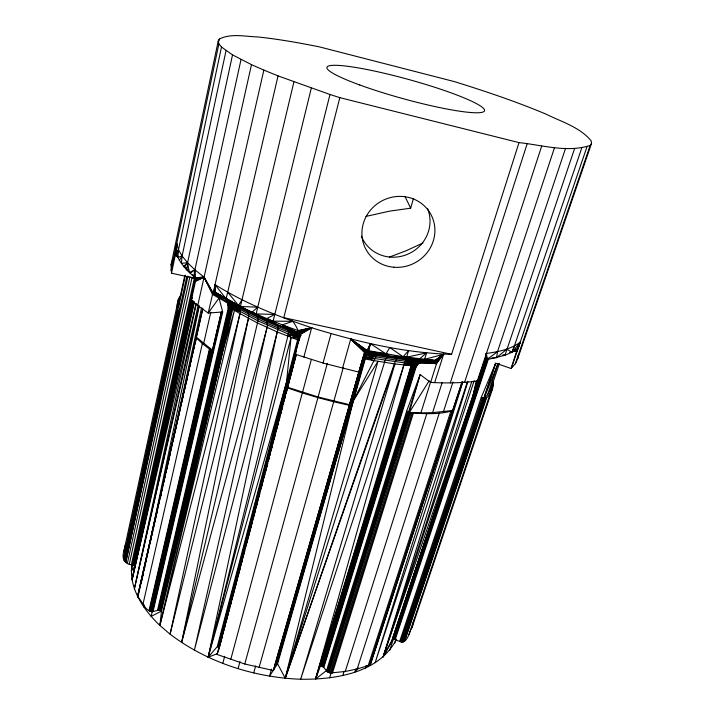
<?xml version="1.0" encoding="UTF-8"?>
<svg xmlns="http://www.w3.org/2000/svg" width="715" height="715" viewBox="0 0 715 715"><rect width="100%" height="100%" fill="white"/><g stroke="black" fill="none" stroke-linecap="round" stroke-linejoin="round"><path stroke-width="1.07" d="M202.801 308.111L137.557 596.516C142.079 600.698 145.404 612.263 153.028 611.566L222.687 311.963L208.199 313.054L212.713 293.543L213.946 292.158L215.197 292.301C241.089 308.406 269.305 320.409 297.994 330.562L299.844 332.225L300.166 334.62L295.045 354.166L323.046 363.041L359.225 372.211L364.766 352.924L365.83 351.226L367.269 350.466L403.072 356.74L435.417 360.485L436.597 361.781L436.525 363.631L430.618 382.436C446.178 383.231 461.827 383.115 477.298 381.015L478.228 380.872L484.252 362.693L486.146 359.886L504.987 355.257L511.895 352.316L517.437 348.911L511.136 368.493L495.665 363.202L481.195 397.629L399.667 641.462C407.505 644.573 409.069 631.89 412.055 627.413L492.555 388.862L493.538 383.848L492.599 382.016M181.306 294.231L178.455 299.076L123.936 551.113C121.559 557.888 124.106 563.974 131.363 564.752L194.346 278.233L171.502 273.175L171.046 264.934L218.182 41.202L219.273 39.084C231.034 33.087 245.165 36.572 257.802 36.948C278.466 39.137 298.95 42.784 319.319 46.859L454.347 81.599C485.431 91.243 516.328 101.646 546.349 114.266C561.695 121.908 579.945 127.172 591.153 140.837L591.555 143.358L517.731 358.689L515.354 363.765L511.136 368.493M218.182 41.202L218.897 43.847L221.489 47.02L232.527 54.894L251.483 64.636L263.853 70.106L215.027 284.624L214.956 292.176L221.704 295.992M153.028 611.566L158.918 610.047L229.765 308.192C232.026 298.611 218.298 297.583 213.106 292.882L204.061 277.134L195.463 281.513L195.508 279.145L194.748 277.429L194.891 269.814L241.018 59.551M591.555 143.358L590.17 145.413C567.308 152.956 542.256 145.029 519.01 142.616L451.576 354.336C403.895 353.013 357.062 341.725 311.651 327.774L300.166 334.62L300.756 335.237L298.673 332.85C272.174 323.412 246.523 311.445 222.66 296.537L230.096 300.747L230.453 303.446L228.442 307.298L157.559 610.181M486.146 359.886L486.406 353.478C498.176 351.78 510.492 349.51 520.207 342.19L517.365 350.153L514.317 350.314M396.468 639.344C378.914 673.271 335.201 679.634 300.657 679.25C254.057 677.418 207.404 662.492 170.072 634.187L240.374 311.508L239.838 307.772L237.818 305.394L214.652 292.095L215.027 284.624C245.039 303.464 278.198 316.495 311.651 327.774L303.848 357.125M237.818 305.394L222.66 296.537L231.365 301.802L231.365 308.585L160.357 610.369L161.492 611.066L159.874 625.455L170.072 634.187L248.445 318.345L248.775 314.207L247.631 311.15L238.533 305.511L227.719 292.203L278.046 75.897L263.853 70.106M194.748 277.429C187.142 270.69 179.51 263.084 176.131 253.244L176.685 243.806L178.491 249.696L182.111 256.024L187.571 262.754L194.891 269.814L204.061 277.134L212.856 293.248L219.514 297.377L222.097 296.305L214.232 292.086L215.027 284.624L226.047 298.798L246.568 310.239M176.131 253.244L176.685 243.806L175.282 255.327L171.502 273.175M214.652 292.095L221.775 296.046L215.197 292.301L215.027 284.624L213.49 292.444C218.996 297.118 233.036 298.414 230.579 308.353L159.651 610.154L158.918 610.047M232.527 54.894L187.571 262.754L189.377 272.46L194.891 269.814L195.034 277.769L204.061 277.134L212.453 294.357L227.236 302.829L229.22 301.444L230.623 301.355L231.955 303.535L232.295 307.709L160.982 610.673M485.878 360.11L486.406 353.478L487.085 359.457L497.497 351.664L565.565 148.291M221.489 47.02L178.491 249.696L177.829 257.418L182.111 256.024L226.02 50.711M177.874 256.354L175.452 254.594L176.685 243.806L175.282 255.327L178.732 257.829M491.947 384.42C491.545 390.059 487.961 394.939 483.814 398.541L481.195 397.629M131.9 564.796C128.655 588.4 143.608 609.922 159.874 625.455L240.043 313.662L232.08 308.871L228.291 308.111L230.033 306.038L232.992 306.646L240.374 311.508L257.856 320.82L299.228 338.758L218.37 647.245L218.996 648.916L217.065 654.457L244.762 664.021L273.407 670.527L350.439 401.383M188.018 276.017L125.733 562.455L179.188 311.66L178.562 306.655L179.063 301.971L184.658 276.133M177.901 256.247L175.515 254.334L176.685 243.806L175.765 253.584M517.731 358.689L518.143 355.418M485.494 360.512L486.406 353.478L486.817 359.52M297.994 330.562L311.651 327.774L300.068 332.698L300.774 335.46L298.79 333.583L266.838 320.526L266.025 319.73L266.802 318.613C272.37 321.142 280.655 324.44 277.232 331.948L208.172 657.192L217.324 646.583L297.583 339.866C300.783 333.172 296.654 326.764 292.784 321.312L273.121 321.142L329.981 94.496L278.046 75.897M213.106 292.882L220.774 296.457L213.946 292.158L215.027 284.624M491.321 358.117L496.621 357.661L497.497 351.664M485.145 360.932L486.406 353.478L486.611 359.6M485.002 361.164L486.406 353.478L484.734 361.593M152.393 611.021L151.142 616.41L161.492 611.066L232.679 309.184L232.545 303.786L230.096 300.747L238.989 306.377L230.623 301.355M240.043 313.662L257.48 322.974L277.232 331.948L194.382 650.176L267.499 325.37L266.838 320.526L247.631 311.15L231.883 302.445L229.846 302.222L227.719 303.419L228.442 307.298L232.295 307.709L240.374 311.508C236.781 309.389 233.439 302.311 228.407 305.171L228.88 300.488L214.232 292.086M218.37 647.245L217.896 646.878L298.235 340.143L299.478 333.977L298.638 330.875L311.651 327.774L300.229 333.896L300.407 335.782L300.166 334.62M195.964 303.795L132.052 579.74L134.742 566.602L133.482 565.288L131.363 564.752M267.097 327.515L181.619 642.472L248.445 318.345M146.79 557.539L199.199 306.467M218.808 41.264L219.273 39.084M171.019 270.663L218.897 43.847M123.445 558.853L177.374 309.461L177.24 304.063L178.455 299.076M123.722 560.086L177.776 310.364L177.374 309.461M178.562 306.655L185.391 275.132M177.776 310.364L178.714 311.311L124.499 561.311L186.812 276.508M199.047 305.269L134.393 588.74L196.268 303.902M160.196 497.685L161.143 493.323M161.617 491.151L162.564 486.79M163.038 484.609L201.487 308.102M127.359 563.438L189.877 276.875M129.272 564.224L192.022 277.626L190.592 277.125M342.521 368.288L350.734 339.017L365.186 352.316L275.776 663.913L274.855 664.852L273.407 670.527M132.32 564.922L195.66 277.313M132.677 564.796L131.301 571.035L134.742 566.602M132.927 565.073L195.847 279.663M133.482 565.288L191.906 300.577M133.964 565.565L192.451 300.818M134.349 565.896L192.889 301.087M134.608 566.244L193.202 301.355M194.4 302.302L132.052 579.74L193.479 301.167M132.052 579.74L194.015 301.373M222.687 311.963L219.013 298.048L208.199 313.054L197.733 305.528L251.483 64.636M134.393 588.74L198.135 305.457M137.611 596.918L196.116 337.212L137.557 596.516M140.971 583.574L141.945 579.239M143.894 570.552L144.868 566.208M145.359 564.037L146.334 559.693M153.153 529.297L157.541 509.75M160.214 497.81L161.188 493.466M161.679 491.294L162.654 486.951M163.136 484.779L164.11 480.444M164.602 478.272L165.576 473.929M166.068 471.757L168.99 458.726M173.128 440.27L180.439 407.702M180.922 405.53L181.896 401.187M182.388 399.015L183.362 394.671M183.844 392.499L184.819 388.156M185.31 385.984L191.155 359.931M192.371 354.506L196.268 337.131L212.275 350.028L151.83 611.718L149.015 610.628L209.406 348.983L202.363 343.611L195.874 337.426M137.825 597.32L196.16 338.284M140.989 583.547L141.972 579.195M143.929 570.481L144.662 567.218M150.302 542.185L151.285 537.832M151.777 535.651L152.76 531.299M160.357 497.551L161.34 493.198M166.729 469.255L167.712 464.902M168.204 462.721L169.187 458.369M169.669 456.188L170.411 452.926M186.097 383.258L187.08 378.905M195.418 341.895L202.774 309.238M393.232 638.969L383.177 656.808L472.999 395.672L476.36 380.782M143.027 604.005L202.363 343.611M203.65 343.549L210.818 312.142M143.956 607.196L144.439 605.051M149.435 610.976L209.888 349.278L209.406 348.983M149.953 611.271L210.478 349.546L209.888 349.278M150.543 611.504L211.14 349.778L210.478 349.546M212.275 350.028L151.178 611.656L221.4 311.919L151.83 611.718M230.141 308.335L231.642 301.819M242.001 299.764L240.455 306.449L250.5 312.232L238.533 305.511L242.001 299.764L293.91 81.939M123.936 551.113L125.652 543.749M152.456 611.683L222.079 311.972M227.736 305.895L229.006 300.47M230.462 308.406L231.982 301.9M277.232 331.948L298.235 340.143C299.969 337.766 300.559 334.334 299.415 331.546L311.651 327.774L300.237 333.512L300.532 334.96L300.237 333.512M228.067 308.049L229.846 300.452M158.203 610.056L230.793 300.541M230.007 308.299L231.535 301.793M230.748 309.64L232.536 302.052M231.937 308.871L232.956 304.536M232.759 309.246L233.528 305.993M181.619 642.472L257.48 322.974C259.196 318.363 256.515 313.983 252.154 312.142L257.731 307.209L311.293 88.168M359.225 372.211L360.744 365.937L349.617 404.717L318.104 397.004L287.287 387.155L295.867 354.488M271.539 669.115L269.519 676.167L277.563 663.761L365.329 358.912L368.761 350.448L370.415 343.647L385.984 353.889L389.8 347.517L403.072 356.74L408.623 350.6L406.567 357.205L398.854 357.643L366.724 352.54L364.605 353.523L363.515 355.882L366.303 350.886L350.734 339.017L364.766 352.924M276.312 663.761L364.275 357.697L365.937 352.701L370.415 343.647L364.936 357.697L353.255 400.883L285.249 678.276L277.563 663.761L275.776 663.913L362.961 358.894L366.893 354.023L396.861 358.742L415.201 360.887L417.024 361.862L418.239 363.765L416.023 367.179L323.779 667.542L327.229 671.528L330.259 672.994L345.238 671.483L357.196 668.963L368.18 665.638L370.576 663.895L371.031 661.268M412.055 627.413L413.869 620.128M226.047 298.798L227.719 292.203M329.981 94.496L339.831 97.651L283.792 317.666L451.576 354.336M472.999 395.672L476.851 380.943M218.736 647.647L295.563 354.81M217.065 654.457L287.287 387.155M218.969 648.076L296.162 354.005M219.621 646.351L221.891 637.726M222.454 635.572L223.303 632.346M223.867 630.183L226.977 618.332M227.549 616.178L231.222 602.164M231.794 600.01L234.055 591.394M234.618 589.231L236.88 580.616M237.452 578.462L241.974 561.212M242.546 559.058L244.807 550.443M245.37 548.289L246.219 545.053M246.791 542.9L247.64 539.664M248.203 537.51L249.052 534.275M249.615 532.121L256.971 504.102M257.543 501.948L259.804 493.323M260.367 491.169L261.216 487.934M261.788 485.78L262.637 482.545M263.2 480.391L264.899 473.929M265.462 471.775L267.723 463.15M268.295 460.996L269.144 457.761M269.707 455.607L271.968 446.982M272.54 444.828L274.801 436.213M275.364 434.05L276.213 430.823M276.776 428.669L279.896 416.809M280.459 414.655L282.72 406.031M283.292 403.877L284.141 400.65M284.704 398.487L285.553 395.261M286.116 393.107L286.965 389.872M287.537 387.718L289.798 379.093M290.362 376.939L296.305 354.309M218.996 648.916L219.845 645.681M220.408 643.527L222.678 634.902M223.241 632.748L225.511 624.124M226.074 621.961L226.923 618.725M227.486 616.571L228.335 613.336M228.907 611.182L229.756 607.947M230.319 605.793L231.168 602.557M231.731 600.403L234.851 588.543M235.414 586.38L237.684 577.756M238.247 575.602L240.508 566.977M241.08 564.823L241.929 561.588M243.904 554.045L244.762 550.809M246.175 545.411L249.857 531.397M250.42 529.243L252.681 520.618M253.253 518.464L255.514 509.84M256.086 507.677L256.935 504.441M258.91 496.898L259.76 493.663M261.181 488.274L263.442 479.649M264.014 477.495L264.863 474.26M265.426 472.097L267.687 463.472M268.259 461.318L269.108 458.083M269.671 455.929L270.52 452.693M271.083 450.539L271.932 447.304M273.917 439.752L275.615 433.29M276.187 431.127L278.448 422.502M279.011 420.349L279.86 417.113M280.432 414.959L281.281 411.724M281.844 409.57L282.693 406.334M284.677 398.782L285.526 395.547M286.089 393.393L286.938 390.158M287.51 388.004L293.454 365.365M294.017 363.211L296.287 354.577M222.803 663.386L224.68 656.299M230.722 659.596L302.311 392.928L287.055 387.762M302.517 392.32L311.293 359.645M238.059 668.668L239.99 661.581M323.046 363.041L331.108 333.503M244.762 664.021L317.925 397.612L302.311 392.928M318.104 397.004L327.354 363.3M253.709 672.949L255.684 665.88M366.259 665.817L365.687 667.855L366.402 665.745M259.036 667.676L333.717 401.767L349.51 405.351M333.86 401.151L343.307 367.51M350.895 400.936L362.657 359.073L274.855 664.852M326.728 670.366L315.521 679.098L403.877 365.016C404.976 357.143 413.619 358.269 419.535 358.912L426.641 352.844L424.522 359.386L443.613 354.247L434.649 382.641M350.6 401.133L362.514 359.305M351.405 400.561L364.739 354.39L365.222 353.031L368.466 350.404L370.415 343.647M326.505 670.822L406.647 411.152L420.134 374.562L328.122 672.145L409.266 412.582L420.134 374.562L430.618 382.436M365.937 216.422L389.586 211.14L410.678 208.172L413.413 198.707M362.737 358.519L363.309 356.57M364.453 353.961L368.261 351.36L385.984 353.889L378.101 354.291L376.626 355.489L353.255 400.883L276.919 663.717L364.614 358.796L365.66 357.786L375.098 358.59L412.805 364.096L416.488 365.982L415.522 366.858L323.368 667.14L323.779 667.542M416.023 367.179L412.823 365.901L394.296 363.846L374.41 360.673L365.66 357.786L362.907 358.206L364.739 354.39L367.769 352.263L378.101 354.291L368.261 351.36M176.864 255.246L178.491 249.696L176.176 253.351M365.83 351.226L364.239 353.871L365.83 351.226L350.734 339.017L366.858 350.6L363.837 354.863L365.106 352.12L350.734 339.017L367.269 350.466L367.43 351.297L364.686 352.978L365.294 351.825M367.769 352.263L364.739 353.21L363.006 357.598L365.401 354.122L367.465 352.701L366.724 352.54M315.521 679.098L411.152 365.714L399.533 407.112L315.521 679.098L320.383 666.139L412.144 365.812C414.682 355.418 427.597 361.352 434.845 360.36L443.613 354.247L436.525 363.631L419.794 363.086L416.005 364.149L413.538 366.062L321.643 666.273L320.383 666.139M502.842 355.364L504.987 355.257L574.637 148.452M320.999 666.157L412.823 365.901C415.379 355.596 428.214 361.531 435.417 360.485L443.613 354.247L436.704 362.469L419.848 360.825L417.292 359.886L398.854 357.643L396.861 358.742L395.038 361.781L285.249 678.276L378.021 361.29L353.255 400.883M323.368 667.14L322.268 666.487L414.244 366.286C416.917 356.41 429.483 362.568 436.436 361.406M322.858 666.773L414.915 366.554C417.632 357.044 429.867 363.47 436.597 361.781L443.613 354.247L435.632 360.575L417.9 360.056M417.489 365.142L419.446 358.76M467.887 381.524L383.177 656.808L392.151 639.827L484.064 362.255M329.159 672.645L409.704 412.752C423.789 413.797 439.814 414.843 453.212 410.464L432.593 412.635L420.894 412.877L408.381 412.546L406.647 411.152M329.633 677.829L331.17 672.895M331.376 673.164L412.144 413.359L413.279 413.467L332.43 673.164M462.864 381.792L375.152 662.716L467.547 381.354M328.122 672.145L409.704 412.752L407.505 411.733L327.229 671.528L330.259 672.994L410.928 413.118L409.704 412.752M420.894 412.877L430.77 381.444M342.807 675.496L344.147 671.242M345.238 671.483L426.819 413.592M232.259 304.697L232.545 303.786L231.24 303.41L228.183 304.358L228.21 300.666L229.524 300.514L230.605 302.123L231.24 303.41L230.731 304.51M432.593 412.635L442.192 382.471M355.882 668.981L354.872 672.145L358.43 668.007M357.196 668.963L439.314 413.02M450.307 382.936L527.089 143.974M443.389 411.822L452.961 382.105M471.668 381.917L383.177 656.808L474.179 380.666M171.046 264.934L172.744 259.715M368.18 665.638L450.665 411.76M369.601 664.905L452.094 411.384M371.371 660.204L373.784 652.795M377.922 640.086L383.776 622.086M387.914 609.377L393.089 593.495M396.53 582.904L403.081 562.776M405.834 554.313L412.385 534.185M415.147 525.713L422.377 503.476M424.451 497.122L431.69 474.885M433.067 470.649L440.994 446.294M442.37 442.058L450.986 415.585M451.674 413.467L462.015 381.694M453.006 410.75L370.576 663.895L462.462 382.042M464.562 382.382L541.711 146.066M230.579 308.353L232.858 304.965C253.387 317.889 275.767 327.55 298.477 335.925L300.479 335.138L299.469 333.503L288.735 329.159L288.199 329.445L288.52 332.171L287.832 336.22L208.172 657.192L217.235 653.707M477.298 381.015L554.572 147.505M485.369 398.309L483.447 398.21L401.723 641.972L495.665 363.202L483.814 398.541L482.33 397.978L400.695 641.793L403.546 641.838L485.369 398.309C489.123 396.923 490.767 392.133 492.555 388.862M392.151 639.827L484.699 361.147M392.464 639.594L485.476 360.038M389.711 650.248L486.352 358.993M392.884 639.433L393.956 639.38L486.96 359.073M393.956 639.38L394.555 639.487L487.97 358.161M399.667 641.462L395.145 639.684L488.631 358.358M394.725 643.125L396.065 639.094M402.688 641.99L484.475 398.327L486.522 397.898L404.717 641.105M404.234 641.543L486.057 398.166M487.594 394.76L497.98 363.881M446.375 429.188L462.444 381.658M490.24 390.658L499.436 363.354M409.007 634.428L493.538 383.848M300.068 332.698L300.023 333.78L299.469 333.503M401.723 641.972L484.475 398.327M515.435 349.823L517.481 349.617L520.207 342.19L512.298 352.066L581.751 148.005M511.261 368.395L586.917 146.977M515.354 363.765L590.17 145.413M179.063 301.971L179.697 300.237M298.638 330.875L298.334 331.715L299.701 332.654L300.479 334.459L288.735 329.159M363.515 355.882L365.043 353.505C388.674 355.462 412.582 361.021 436.597 361.781M413.538 366.062L415.665 362.13L418.472 360.405L419.794 363.086L416.282 362.55L412.144 365.812M363.721 355.212L364.141 354.139M415.522 366.858L417.292 363.667L418.91 362.532L436.677 362.818L428.535 361.781L426.533 360.092L435.417 360.485M517.222 348.974L520.207 342.19L517.526 349.135L515.444 349.34M517.508 349.045L520.207 342.19L517.383 348.902M484.109 398.291L497.756 363.828M514.425 345.953L511.895 352.316L509.759 352.522M231.535 304.536L232.286 303.267L231.303 302.204M295.045 354.166L296.287 351.163M517.437 348.911L520.207 342.19M192.594 297.288L191.325 300.273L197.733 305.528M176.417 254.066L178.491 249.696M362.907 358.206L363.551 356.856L365.329 356.41L375.098 358.59L366.545 355.006L363.542 356.061L364.739 354.39L367.045 353.657L366.491 353.049M292.784 321.312L282.327 324.842L298.673 332.85L298.888 331.045L311.651 327.774L299.603 331.787L299.406 333.235L298.763 333.119L299.478 333.977L298.718 334.432C275.767 326.272 253.646 315.941 232.545 303.786L240.303 309.515M363.229 357.956L365.088 355.06L366.893 354.023L375.849 356.83L395.904 360.056L414.048 362.112L418.114 361.2L420.42 362.237L420.492 363.041C418.427 360.673 415.004 362.156 412.966 363.783L404.636 362.961M179.429 260.323L182.111 256.024L181.404 263.317L187.571 262.754L186.99 270.047L188.796 271.173M409.266 412.582L429.215 380.773M297.583 339.866L300.202 336.783M226.467 302.239L228.21 300.666M231.669 306.154L229.765 308.192M230.865 306.047L228.988 308.111L229.122 304.84L227.826 302.231L212.713 293.543L204.061 277.134L195.141 277.956M362.961 358.894L366.545 355.006L375.849 356.83M365.839 351.789L366.858 350.6M298.021 338.088L291.041 337.417L208.172 657.192L286.527 382.096L291.041 337.417L288.297 334.075L298.101 337.757L299.782 336.238L288.485 330.598L298.477 335.925L299.916 338.061L299.228 338.758M412.823 365.901L416.836 363.077L419.115 363.283L418.57 361.826L416.729 360.065L408.846 358.885L435.632 360.575M363.408 358.787L365.955 356.821L365.329 356.41M232.08 308.871L232.893 308.013L234.475 310.283L240.374 311.508M186.552 268.17L183.764 266.4L187.571 262.754L184.184 266.892L185.998 268.027M414.244 366.286L417.64 364.293L416.282 362.55L406.603 359.949L414.048 362.112L414.074 363.086L416.934 365.186L414.915 366.554M231.365 308.585L232.965 307.039L232.393 306.36M428.169 361.12L436.239 361.066L443.613 354.247L436.087 360.896L417.292 359.886L415.201 360.887L407.72 359.153L416.729 360.065M496.621 357.661L506.846 349.135L511.895 352.316L509.724 352.388M190.172 273.273L194.891 269.814L193.756 276.553L195.615 277.724M298.575 335.415L300.05 334.504L300.756 335.237M367.43 351.297L368.761 350.448M266.802 318.613L274.739 314.421L256.167 313.912L257.731 307.209L240.455 306.449L255.988 315.029M422.914 243.02L406.111 250.768L389.389 257.087M195.561 280.798L204.061 277.134L195.356 278.466M414.387 361.647L417.578 360.7L436.525 363.631M195.588 280.432L204.061 277.134L195.427 278.716M311.651 327.774L299.844 332.225L300.166 333.342M426.641 352.844L406.567 357.205L393.786 356.892L403.072 356.74L388.594 356.115L386.851 357.259L385.171 360.324L285.249 678.276L394.975 363.926L300.657 679.25L403.877 365.016L412.805 364.096M195.579 279.637L204.061 277.134L195.508 279.145M176.069 253.208L176.685 243.806L175.684 253.816L177.365 255.121M230.033 306.038L228.505 306.342L229.944 301.31L228.88 300.488M502.547 355.516L504.736 355.328L502.511 355.427M515.435 349.528L517.517 349.358M512.896 350.806L517.285 350.448L513.96 350.538M511.752 351.601L517.061 351.172L512.762 351.235M385.984 353.889L378.905 354.434L387.798 354.193L388.594 356.115M515.408 349.733L517.481 349.617M502.788 355.194L504.987 355.257M427.704 360.592L436.239 361.066M398.854 357.643L419.535 358.912L418.221 359.806L419.374 360.315L420.42 362.237M363.971 358.76L374.41 360.673M367.528 352.575L377.395 354.622M414.074 363.086L405.557 361.245L413.467 364.221M211.14 349.778L211.837 349.948M339.831 97.651L519.01 142.616M367.278 353.076L376.626 355.489M192.022 277.626L194.346 278.233M317.925 397.612L333.717 401.767M159.651 610.154L160.357 610.369M394.555 639.487L395.145 639.684M321.643 666.273L322.268 666.487M282.327 324.842L288.199 329.445L298.781 333.405M288.199 329.445L298.718 334.432L300.354 335.979L300.479 335.138L300.729 335.853M212.856 293.248L220.113 296.832M213.249 292.667L220.774 296.457M298.95 337.185L288.52 332.171L298.673 338.392M217.324 646.583L217.896 646.878M298.235 340.143L299.245 340.76M213.946 292.158L221.453 296.278M183.764 266.4L185.694 267.473M188.125 270.261L186.213 269.18L188.018 270.333M252.154 312.142L266.025 319.73M175.515 254.334L177.266 255.434M231.883 302.445L239.838 307.772M178.714 311.311L179.188 311.66M192.648 275.132L195.937 277.617M192.657 275.007L195.946 277.563M298.888 331.045L299.701 332.654M405.003 196.518L410.678 208.172M299.603 331.787L300.452 334.128M227.558 301.033L227.719 303.419L226.959 301.569M427.534 208.61A35.857 34.24 -28.6 0 1 407.344 254.37A35.857 34.24 -28.6 0 1 361.334 236.066M143.411 572.724L142.437 577.068L143.438 572.661M222.901 350.636L159.874 625.455L234.475 310.283L222.901 350.636M366.366 665.736L365.687 667.855L366.375 665.736M186.329 268.357L184.443 267.187L186.338 268.366M359.743 84.978A81.707 9.983 15.4 0 0 484.162 111.343A81.707 9.983 15.4 0 0 373.302 70.812A81.707 9.983 15.4 0 0 359.743 84.978M393.911 267.24A36.876 35.098 -27.7 0 0 432.021 216.725A36.876 35.098 -27.7 0 0 369.28 211.658A36.876 35.098 -27.7 0 0 393.911 267.24"/></g></svg>
